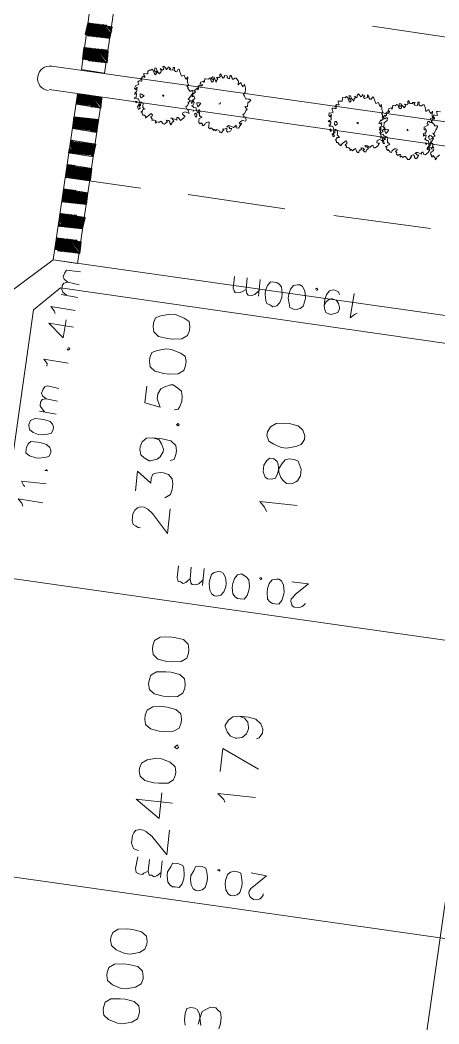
# Model space of a CAD drawing. Header units: metres. Extents: x -977055 to 805873, y -1033982 to 242021.
# Drawn here: x 2542.32 to 2559.45, y 922.34 to 963.42 of the extents above; entities that cross this region are included whole.
import ezdxf

# ---------------------------------------------------------------- set-up
doc = ezdxf.new("R2010")
doc.units = ezdxf.units.M
for name, color, linetype in [('PDF_acera', 7, 'Continuous'), ('PDF_areas por lote', 7, 'Continuous'), ('PDF_COTAS', 7, 'Continuous'), ('PDF_linea de centro', 7, 'Continuous'), ('PDF_lote nuevo', 7, 'Continuous'), ('PDF_LOTES', 7, 'Continuous'), ('PDF_No. lotes', 7, 'Continuous'), ('PDF_PASO DE CEBRA', 7, 'Continuous'), ('PDF_PLANTAS', 7, 'Continuous')]:
    doc.layers.add(name, color=color, linetype=linetype)

# ---------------------------------------------------------------- blocks, each defined once
blk = doc.blocks.new('CALLE')
at = {"layer": 'PDF_acera', "lineweight": 9}
blk.add_lwpolyline([(-129.421152, -97.753824), (-72.690912, -99.658944), (-71.420832, -101.013696), (-72.479232, -132.130656), (-73.833984, -133.400736), (-130.564224, -131.495616), (-131.834304, -130.140864), (-130.775904, -99.023904)], close=True, dxfattribs=at)
blk.add_lwpolyline([(-67.059991, -133.196538, 0.999999692), (-66.25584, -133.231392), (-65.155104, -100.293984, 0.999999692), (-65.959255, -100.25913)], format="xyb", dxfattribs=at)
blk.add_lwpolyline([(-65.917152, -100.293984), (-67.060224, -133.231392)], dxfattribs=at)
at = {"layer": 'PDF_areas por lote', "lineweight": 9}
for points in [[(-79.80336, -104.7816), (-79.80336, -104.696928), (-79.761024, -104.612256), (-79.718688, -104.527584), (-79.59168, -104.485248), (-79.38, -104.485248), (-79.252992, -104.527584), (-79.16832, -104.612256), (-79.125984, -104.696928), (-79.125984, -104.823936), (-79.16832, -104.950944), (-79.295328, -105.120288), (-79.888032, -105.670656), (-79.083648, -105.670656)], [(-78.617952, -104.485248), (-77.982912, -104.485248), (-78.3216, -104.950944), (-78.152256, -104.950944), (-78.025248, -104.99328), (-77.982912, -105.077952), (-77.940576, -105.247296), (-77.940576, -105.331968), (-77.982912, -105.501312), (-78.10992, -105.62832), (-78.279264, -105.670656), (-78.448608, -105.670656), (-78.617952, -105.62832), (-78.660288, -105.585984), (-78.74496, -105.458976)], [(-76.83984, -104.866272), (-76.882176, -105.077952), (-77.009184, -105.162624), (-77.178528, -105.247296), (-77.2632, -105.247296), (-77.432544, -105.162624), (-77.517216, -105.077952), (-77.601888, -104.866272), (-77.601888, -104.823936), (-77.517216, -104.654592), (-77.432544, -104.527584), (-77.2632, -104.485248), (-77.178528, -104.485248), (-77.009184, -104.527584), (-76.882176, -104.654592), (-76.83984, -104.866272), (-76.83984, -105.162624), (-76.882176, -105.458976), (-77.009184, -105.62832), (-77.178528, -105.670656), (-77.305536, -105.670656), (-77.47488, -105.62832), (-77.517216, -105.501312)], [(-75.188736, -104.485248), (-75.739104, -104.485248), (-75.823776, -104.99328), (-75.739104, -104.950944), (-75.56976, -104.866272), (-75.400416, -104.866272), (-75.231072, -104.950944), (-75.1464, -105.077952), (-75.061728, -105.247296), (-75.061728, -105.331968), (-75.1464, -105.501312), (-75.231072, -105.62832), (-75.400416, -105.670656), (-75.56976, -105.670656), (-75.739104, -105.62832), (-75.823776, -105.585984), (-75.866112, -105.458976)], [(-90.260352, -105.84), (-90.260352, -105.797664), (-90.218016, -105.670656), (-90.133344, -105.62832), (-90.048672, -105.585984), (-89.794656, -105.585984), (-89.709984, -105.62832), (-89.625312, -105.670656), (-89.582976, -105.797664), (-89.582976, -105.924672), (-89.625312, -106.009344), (-89.75232, -106.221024), (-90.302688, -106.771392), (-89.498304, -106.771392)], [(-88.609248, -106.771392), (-88.609248, -105.585984), (-89.159616, -106.390368), (-88.312896, -106.390368)]]:
    blk.add_lwpolyline(points, dxfattribs=at)
for points in [[(-74.384352, -104.485248), (-74.553696, -104.527584), (-74.680704, -104.696928), (-74.72304, -104.99328), (-74.72304, -105.162624), (-74.680704, -105.458976), (-74.553696, -105.62832), (-74.384352, -105.670656), (-74.257344, -105.670656), (-74.088, -105.62832), (-74.003328, -105.458976), (-73.918656, -105.162624), (-73.918656, -104.99328), (-74.003328, -104.696928), (-74.088, -104.527584), (-74.257344, -104.485248)], [(-73.24128, -104.485248), (-73.410624, -104.527584), (-73.537632, -104.696928), (-73.579968, -104.99328), (-73.579968, -105.162624), (-73.537632, -105.458976), (-73.410624, -105.62832), (-73.24128, -105.670656), (-73.114272, -105.670656), (-72.944928, -105.62832), (-72.860256, -105.458976), (-72.775584, -105.162624), (-72.775584, -104.99328), (-72.860256, -104.696928), (-72.944928, -104.527584), (-73.114272, -104.485248)], [(-95.552352, -105.247296), (-95.721696, -105.289632), (-95.848704, -105.458976), (-95.933376, -105.755328), (-95.933376, -105.924672), (-95.848704, -106.221024), (-95.721696, -106.390368), (-95.552352, -106.432704), (-95.46768, -106.432704), (-95.298336, -106.390368), (-95.171328, -106.221024), (-95.128992, -105.924672), (-95.128992, -105.755328), (-95.171328, -105.458976), (-95.298336, -105.289632), (-95.46768, -105.247296)], [(-94.40928, -105.247296), (-94.578624, -105.289632), (-94.705632, -105.458976), (-94.790304, -105.755328), (-94.790304, -105.924672), (-94.705632, -106.221024), (-94.578624, -106.390368), (-94.40928, -106.432704), (-94.324608, -106.432704), (-94.155264, -106.390368), (-94.028256, -106.221024), (-93.98592, -105.924672), (-93.98592, -105.755328), (-94.028256, -105.458976), (-94.155264, -105.289632), (-94.324608, -105.247296)], [(-93.266208, -105.247296), (-93.435552, -105.289632), (-93.56256, -105.458976), (-93.647232, -105.755328), (-93.647232, -105.924672), (-93.56256, -106.221024), (-93.435552, -106.390368), (-93.266208, -106.432704), (-93.181536, -106.432704), (-93.012192, -106.390368), (-92.885184, -106.221024), (-92.842848, -105.924672), (-92.842848, -105.755328), (-92.885184, -105.458976), (-93.012192, -105.289632), (-93.181536, -105.247296)], [(-87.677856, -105.585984), (-87.8472, -105.62832), (-87.974208, -105.797664), (-88.016544, -106.094016), (-88.016544, -106.26336), (-87.974208, -106.559712), (-87.8472, -106.729056), (-87.677856, -106.771392), (-87.593184, -106.771392), (-87.42384, -106.729056), (-87.296832, -106.559712), (-87.21216, -106.26336), (-87.21216, -106.094016), (-87.296832, -105.797664), (-87.42384, -105.62832), (-87.593184, -105.585984)], [(-85.984416, -105.585984), (-86.15376, -105.62832), (-86.280768, -105.797664), (-86.323104, -106.094016), (-86.323104, -106.26336), (-86.280768, -106.559712), (-86.15376, -106.729056), (-85.984416, -106.771392), (-85.857408, -106.771392), (-85.688064, -106.729056), (-85.561056, -106.559712), (-85.51872, -106.26336), (-85.51872, -106.094016), (-85.561056, -105.797664), (-85.688064, -105.62832), (-85.857408, -105.585984)], [(-84.841344, -105.585984), (-85.010688, -105.62832), (-85.137696, -105.797664), (-85.180032, -106.094016), (-85.180032, -106.26336), (-85.137696, -106.559712), (-85.010688, -106.729056), (-84.841344, -106.771392), (-84.714336, -106.771392), (-84.544992, -106.729056), (-84.417984, -106.559712), (-84.375648, -106.26336), (-84.375648, -106.094016), (-84.417984, -105.797664), (-84.544992, -105.62832), (-84.714336, -105.585984)], [(-83.698272, -105.585984), (-83.867616, -105.62832), (-83.994624, -105.797664), (-84.03696, -106.094016), (-84.03696, -106.26336), (-83.994624, -106.559712), (-83.867616, -106.729056), (-83.698272, -106.771392), (-83.571264, -106.771392), (-83.40192, -106.729056), (-83.274912, -106.559712), (-83.232576, -106.26336), (-83.232576, -106.094016), (-83.274912, -105.797664), (-83.40192, -105.62832), (-83.571264, -105.585984)], [(-76.331808, -105.585984), (-76.374144, -105.62832), (-76.331808, -105.670656), (-76.289472, -105.62832)], [(-86.7888, -106.644384), (-86.831136, -106.729056), (-86.7888, -106.771392), (-86.704128, -106.729056)]]:
    blk.add_lwpolyline(points, close=True, dxfattribs=at)
at = {"layer": 'PDF_COTAS', "lineweight": 9}
for points in [[(-79.507008, -100.886688), (-79.422336, -100.844352), (-79.295328, -100.717344), (-79.337664, -101.521728)], [(-78.871968, -100.886688), (-78.829632, -100.844352), (-78.702624, -100.75968), (-78.702624, -101.564064)], [(-74.892384, -101.18304), (-74.807712, -101.18304), (-74.680704, -101.056032), (-74.72304, -101.860416)], [(-76.41648, -101.648736), (-76.374144, -101.098368)], [(-76.374144, -101.267712), (-76.247136, -101.140704), (-76.2048, -101.098368), (-76.077792, -101.098368), (-75.99312, -101.140704), (-75.950784, -101.267712), (-75.99312, -101.648736)], [(-75.950784, -101.267712), (-75.866112, -101.140704), (-75.78144, -101.098368), (-75.654432, -101.140704), (-75.56976, -101.18304), (-75.527424, -101.267712), (-75.56976, -101.648736)], [(-73.537632, -101.902752), (-73.495296, -101.098368), (-73.918656, -101.6064), (-73.325952, -101.648736)], [(-73.156608, -101.267712), (-73.071936, -101.225376), (-72.944928, -101.098368), (-72.987264, -101.902752)], [(-72.563904, -101.945088), (-72.521568, -101.39472)], [(-72.521568, -101.564064), (-72.436896, -101.437056), (-72.352224, -101.39472), (-72.225216, -101.39472), (-72.140544, -101.437056), (-72.098208, -101.564064), (-72.140544, -101.945088)], [(-72.098208, -101.564064), (-72.013536, -101.437056), (-71.928864, -101.39472), (-71.801856, -101.437056), (-71.717184, -101.479392), (-71.717184, -101.564064), (-71.717184, -101.945088)], [(-78.279264, -101.479392), (-78.279264, -101.521728), (-78.279264, -101.564064), (-78.236928, -101.521728)], [(-74.257344, -101.775744), (-74.29968, -101.81808), (-74.257344, -101.860416), (-74.215008, -101.81808)], [(-90.895392, -106.221024), (-90.980064, -106.094016), (-91.0224, -106.05168), (-91.0224, -105.924672), (-90.980064, -105.84), (-90.853056, -105.797664), (-90.472032, -105.84)], [(-90.895392, -106.644384), (-91.0224, -106.517376), (-91.064736, -106.432704), (-91.0224, -106.348032), (-91.0224, -106.26336), (-90.895392, -106.221024), (-90.514368, -106.221024)], [(-81.28512, -106.559712), (-81.412128, -106.432704), (-81.454464, -106.348032), (-81.412128, -106.26336), (-81.412128, -106.178688), (-81.28512, -106.136352), (-80.904096, -106.136352)], [(-81.28512, -106.983072), (-81.412128, -106.856064), (-81.454464, -106.771392), (-81.454464, -106.644384), (-81.412128, -106.602048), (-81.28512, -106.559712), (-80.904096, -106.559712)], [(-90.514368, -106.644384), (-91.064736, -106.644384)], [(-71.717184, -107.364096), (-71.801856, -107.237088), (-71.844192, -107.152416), (-71.844192, -107.025408), (-71.801856, -106.983072), (-71.717184, -106.940736), (-71.33616, -106.940736)], [(-80.904096, -106.983072), (-81.454464, -106.983072)], [(-71.717184, -107.787456), (-71.844192, -107.660448), (-71.886528, -107.575776), (-71.886528, -107.448768), (-71.844192, -107.406432), (-71.717184, -107.364096), (-71.33616, -107.364096)], [(-71.33616, -107.787456), (-71.886528, -107.787456)], [(-90.641376, -108.507168), (-90.641376, -108.549504), (-90.59904, -108.507168), (-90.641376, -108.464832)], [(-81.07344, -108.845856), (-81.031104, -108.888192), (-80.988768, -108.845856), (-81.031104, -108.80352)], [(-91.23408, -110.031264), (-91.276416, -110.031264), (-91.361088, -109.988928), (-91.403424, -109.946592), (-91.44576, -109.86192), (-91.44576, -109.734912), (-91.403424, -109.65024), (-91.361088, -109.607904), (-91.276416, -109.565568), (-91.191744, -109.565568), (-91.107072, -109.607904), (-91.0224, -109.692576), (-90.641376, -110.0736), (-90.59904, -109.565568)], [(-81.666144, -110.369952), (-81.70848, -110.369952), (-81.750816, -110.327616), (-81.793152, -110.28528), (-81.835488, -110.200608), (-81.835488, -110.031264), (-81.793152, -109.946592), (-81.750816, -109.946592), (-81.666144, -109.904256), (-81.581472, -109.904256), (-81.539136, -109.946592), (-81.412128, -110.031264), (-81.031104, -110.412288), (-81.031104, -109.86192)], [(-71.505504, -109.65024), (-71.463168, -109.692576), (-71.420832, -109.65024), (-71.463168, -109.607904)], [(-71.9712, -109.946592), (-71.844192, -109.988928), (-71.75952, -110.0736), (-71.717184, -110.158272), (-71.717184, -110.200608), (-71.75952, -110.327616), (-71.844192, -110.412288), (-71.9712, -110.454624), (-72.013536, -110.454624), (-72.140544, -110.412288), (-72.18288, -110.327616), (-72.225216, -110.200608), (-72.225216, -110.158272), (-72.18288, -110.031264), (-72.098208, -109.988928), (-71.9712, -109.946592), (-71.75952, -109.946592), (-71.590176, -109.988928), (-71.463168, -110.0736), (-71.420832, -110.200608), (-71.420832, -110.242944), (-71.463168, -110.369952), (-71.54784, -110.412288)], [(-72.098208, -111.047328), (-72.140544, -110.962656), (-72.267552, -110.835648), (-71.463168, -110.877984)]]:
    blk.add_lwpolyline(points, dxfattribs=at)
for points in [[(-77.644224, -100.802016), (-77.771232, -100.802016), (-77.855904, -100.929024), (-77.89824, -101.140704), (-77.89824, -101.225376), (-77.855904, -101.437056), (-77.813568, -101.564064), (-77.68656, -101.6064), (-77.601888, -101.6064), (-77.517216, -101.564064), (-77.432544, -101.437056), (-77.390208, -101.267712), (-77.390208, -101.140704), (-77.390208, -100.929024), (-77.47488, -100.844352), (-77.601888, -100.802016)], [(-76.882176, -100.802016), (-77.009184, -100.844352), (-77.093856, -100.97136), (-77.136192, -101.140704), (-77.136192, -101.267712), (-77.093856, -101.437056), (-77.05152, -101.564064), (-76.924512, -101.6064), (-76.83984, -101.6064), (-76.755168, -101.564064), (-76.670496, -101.479392), (-76.62816, -101.267712), (-76.62816, -101.18304), (-76.62816, -100.97136), (-76.712832, -100.844352), (-76.83984, -100.802016)], [(-91.318752, -107.152416), (-91.318752, -107.279424), (-91.191744, -107.364096), (-91.0224, -107.406432), (-90.895392, -107.406432), (-90.683712, -107.364096), (-90.59904, -107.32176), (-90.556704, -107.194752), (-90.556704, -107.11008), (-90.556704, -106.983072), (-90.683712, -106.940736), (-90.853056, -106.856064), (-90.980064, -106.856064), (-91.191744, -106.8984), (-91.276416, -106.983072), (-91.318752, -107.067744)], [(-81.750816, -107.491104), (-81.70848, -107.618112), (-81.581472, -107.702784), (-81.412128, -107.74512), (-81.28512, -107.74512), (-81.115776, -107.702784), (-80.988768, -107.618112), (-80.946432, -107.53344), (-80.946432, -107.448768), (-80.988768, -107.32176), (-81.07344, -107.237088), (-81.28512, -107.194752), (-81.369792, -107.194752), (-81.581472, -107.237088), (-81.70848, -107.32176), (-81.750816, -107.406432)], [(-91.361088, -107.914464), (-91.318752, -108.041472), (-91.23408, -108.126144), (-91.0224, -108.16848), (-90.895392, -108.16848), (-90.726048, -108.126144), (-90.59904, -108.083808), (-90.556704, -107.9568), (-90.556704, -107.872128), (-90.59904, -107.74512), (-90.726048, -107.702784), (-90.895392, -107.618112), (-91.0224, -107.618112), (-91.191744, -107.660448), (-91.318752, -107.74512), (-91.361088, -107.829792)], [(-81.750816, -108.253152), (-81.750816, -108.38016), (-81.623808, -108.464832), (-81.454464, -108.507168), (-81.327456, -108.507168), (-81.115776, -108.464832), (-81.031104, -108.38016), (-80.988768, -108.295488), (-80.946432, -108.210816), (-80.988768, -108.083808), (-81.115776, -107.999136), (-81.28512, -107.9568), (-81.412128, -107.9568), (-81.623808, -107.999136), (-81.70848, -108.083808), (-81.750816, -108.16848)], [(-72.18288, -108.295488), (-72.140544, -108.422496), (-72.013536, -108.507168), (-71.844192, -108.549504), (-71.717184, -108.549504), (-71.505504, -108.507168), (-71.420832, -108.422496), (-71.378496, -108.337824), (-71.378496, -108.253152), (-71.378496, -108.126144), (-71.505504, -108.041472), (-71.674848, -107.999136), (-71.801856, -107.999136), (-72.013536, -108.041472), (-72.098208, -108.083808), (-72.140544, -108.210816)], [(-91.403424, -109.057536), (-91.361088, -109.184544), (-91.276416, -109.269216), (-91.064736, -109.311552), (-90.937728, -109.311552), (-90.768384, -109.269216), (-90.641376, -109.22688), (-90.59904, -109.099872), (-90.59904, -109.0152), (-90.641376, -108.888192), (-90.726048, -108.80352), (-90.937728, -108.761184), (-91.064736, -108.761184), (-91.23408, -108.80352), (-91.361088, -108.888192), (-91.403424, -108.972864)], [(-72.18288, -109.057536), (-72.140544, -109.184544), (-72.055872, -109.269216), (-71.844192, -109.311552), (-71.75952, -109.311552), (-71.54784, -109.269216), (-71.420832, -109.184544), (-71.378496, -109.099872), (-71.378496, -109.0152), (-71.420832, -108.888192), (-71.54784, -108.80352), (-71.717184, -108.761184), (-71.844192, -108.761184), (-72.013536, -108.80352), (-72.140544, -108.845856), (-72.18288, -108.972864)], [(-81.793152, -109.396224), (-81.793152, -109.523232), (-81.666144, -109.607904), (-81.454464, -109.65024), (-81.369792, -109.65024), (-81.158112, -109.607904), (-81.031104, -109.523232), (-80.988768, -109.43856), (-80.988768, -109.353888), (-81.031104, -109.22688), (-81.158112, -109.142208), (-81.327456, -109.099872), (-81.454464, -109.099872), (-81.666144, -109.142208), (-81.750816, -109.22688), (-81.793152, -109.311552)]]:
    blk.add_lwpolyline(points, close=True, dxfattribs=at)
at = {"layer": 'PDF_linea de centro', "lineweight": 9}
for points in [[(-68.796, -103.596192), (-68.711328, -101.140704)], [(-68.965344, -108.337824), (-68.838336, -105.162624)], [(-69.092352, -113.121792), (-69.00768, -109.946592)], [(-62.86896, -113.714496), (-62.741952, -110.539296)]]:
    blk.add_lwpolyline(points, dxfattribs=at)
at = {"layer": 'PDF_lote nuevo', "lineweight": 9}
blk.add_lwpolyline([(-82.428192, -116.254656), (-81.877824, -100.251648), (-91.488096, -99.91296), (-92.038464, -115.915968)], close=True, dxfattribs=at)
at = {"layer": 'PDF_LOTES', "lineweight": 20}
for points in [[(-101.648736, -115.57728), (-92.038464, -115.915968), (-91.488096, -99.91296), (-101.098368, -99.574272)], [(-92.038464, -115.915968), (-82.428192, -116.254656), (-81.877824, -100.251648), (-91.488096, -99.91296)], [(-82.428192, -116.254656), (-72.860256, -116.551008), (-72.309888, -101.352384), (-73.114272, -100.548), (-81.877824, -100.251648)], [(-102.156768, -131.580288), (-92.588832, -131.918976), (-92.038464, -115.915968), (-101.648736, -115.57728)]]:
    blk.add_lwpolyline(points, close=True, dxfattribs=at)
at = {"layer": 'PDF_No. lotes', "lineweight": 20}
for points in [[(-95.67936, -108.38016), (-95.425344, -108.422496), (-95.256, -108.464832), (-95.171328, -108.59184), (-95.086656, -108.718848), (-95.086656, -108.888192), (-95.171328, -108.972864), (-95.213664, -109.057536), (-95.383008, -109.099872), (-95.594688, -109.099872), (-95.764032, -109.057536)], [(-95.721696, -108.464832), (-95.552352, -108.422496), (-95.340672, -108.38016), (-95.213664, -108.295488), (-95.171328, -108.210816), (-95.171328, -108.083808), (-95.213664, -107.9568), (-95.383008, -107.914464), (-95.594688, -107.914464), (-95.764032, -107.9568)], [(-88.397568, -108.464832), (-88.312896, -108.422496), (-88.143552, -108.210816), (-88.143552, -109.43856)], [(-87.21216, -109.43856), (-86.661792, -108.210816), (-87.42384, -108.210816)], [(-85.561056, -108.634176), (-85.603392, -108.80352), (-85.7304, -108.930528), (-85.899744, -108.972864), (-85.94208, -108.972864), (-86.111424, -108.930528), (-86.238432, -108.80352), (-86.280768, -108.634176), (-86.280768, -108.59184), (-86.238432, -108.422496), (-86.111424, -108.295488), (-85.94208, -108.210816), (-85.899744, -108.210816), (-85.7304, -108.295488), (-85.603392, -108.422496), (-85.561056, -108.634176), (-85.561056, -108.930528), (-85.603392, -109.184544), (-85.7304, -109.353888), (-85.899744, -109.43856), (-86.026752, -109.43856), (-86.196096, -109.353888), (-86.238432, -109.269216)], [(-78.829632, -108.80352), (-78.702624, -108.718848), (-78.53328, -108.549504), (-78.53328, -109.777248)]]:
    blk.add_lwpolyline(points, dxfattribs=at)
for points in [[(-77.559552, -108.549504), (-77.728896, -108.634176), (-77.771232, -108.718848), (-77.771232, -108.845856), (-77.728896, -108.972864), (-77.601888, -109.0152), (-77.390208, -109.057536), (-77.220864, -109.142208), (-77.093856, -109.22688), (-77.05152, -109.353888), (-77.05152, -109.523232), (-77.093856, -109.65024), (-77.178528, -109.692576), (-77.347872, -109.777248), (-77.559552, -109.777248), (-77.728896, -109.692576), (-77.771232, -109.65024), (-77.855904, -109.523232), (-77.855904, -109.353888), (-77.771232, -109.22688), (-77.68656, -109.142208), (-77.517216, -109.057536), (-77.2632, -109.0152), (-77.178528, -108.972864), (-77.093856, -108.845856), (-77.093856, -108.718848), (-77.178528, -108.634176), (-77.347872, -108.549504)], [(-76.374144, -108.549504), (-76.543488, -108.634176), (-76.62816, -108.80352), (-76.712832, -109.057536), (-76.712832, -109.22688), (-76.62816, -109.523232), (-76.543488, -109.692576), (-76.374144, -109.777248), (-76.247136, -109.777248), (-76.077792, -109.692576), (-75.950784, -109.523232), (-75.908448, -109.22688), (-75.908448, -109.057536), (-75.950784, -108.80352), (-76.077792, -108.634176), (-76.247136, -108.549504)]]:
    blk.add_lwpolyline(points, close=True, dxfattribs=at)
at = {"layer": 'PDF_PASO DE CEBRA', "lineweight": 9}
for points in [[(-71.463168, -101.81808), (-66.001824, -102.02976), (-65.959488, -101.225376), (-71.420832, -101.013696), (-71.463168, -101.81808), (-71.420832, -101.013696)], [(-71.12448, -101.140704), (-70.997472, -101.056032)], [(-71.12448, -101.18304), (-70.955136, -101.056032)], [(-71.12448, -101.225376), (-70.9128, -101.056032)], [(-71.12448, -101.267712), (-70.870464, -101.056032)], [(-71.12448, -101.310048), (-70.828128, -101.056032), (-71.12448, -101.352384), (-70.785792, -101.056032)], [(-71.12448, -101.39472), (-70.743456, -101.056032)], [(-71.12448, -101.437056), (-70.70112, -101.056032)], [(-71.082144, -101.056032), (-71.082144, -101.098368), (-71.039808, -101.056032)], [(-70.320096, -101.056032), (-70.320096, -101.056032)], [(-70.320096, -101.098368), (-70.27776, -101.056032)], [(-70.320096, -101.140704), (-70.235424, -101.056032)], [(-70.320096, -101.18304), (-70.193088, -101.056032)], [(-71.12448, -101.479392), (-70.70112, -101.098368)], [(-71.12448, -101.521728), (-70.70112, -101.140704)], [(-71.12448, -101.564064), (-70.70112, -101.18304), (-71.12448, -101.6064), (-70.70112, -101.225376)], [(-71.12448, -101.648736), (-70.70112, -101.267712)], [(-71.12448, -101.691072), (-70.70112, -101.310048)], [(-71.12448, -101.733408), (-70.70112, -101.352384)], [(-71.12448, -101.775744), (-70.70112, -101.39472), (-71.12448, -101.81808), (-70.70112, -101.437056)], [(-70.320096, -101.225376), (-70.150752, -101.098368)], [(-70.320096, -101.267712), (-70.108416, -101.098368)], [(-70.320096, -101.310048), (-70.06608, -101.098368), (-70.320096, -101.310048)], [(-70.320096, -101.352384), (-70.023744, -101.098368)], [(-70.320096, -101.39472), (-69.981408, -101.098368)], [(-70.320096, -101.437056), (-69.939072, -101.098368)], [(-70.320096, -101.479392), (-69.896736, -101.098368), (-70.320096, -101.521728), (-69.896736, -101.140704)], [(-70.320096, -101.564064), (-69.896736, -101.18304)], [(-70.320096, -101.6064), (-69.896736, -101.225376)], [(-70.320096, -101.648736), (-69.896736, -101.267712)], [(-70.320096, -101.691072), (-69.896736, -101.310048)], [(-70.320096, -101.733408), (-69.896736, -101.352384), (-70.320096, -101.775744), (-69.896736, -101.39472)], [(-69.515712, -101.098368), (-69.515712, -101.098368)], [(-69.515712, -101.140704), (-69.473376, -101.098368)], [(-69.515712, -101.18304), (-69.43104, -101.098368)], [(-69.388704, -101.098368), (-69.515712, -101.225376), (-69.346368, -101.098368)], [(-69.515712, -101.267712), (-69.304032, -101.098368), (-69.515712, -101.310048)], [(-69.515712, -101.352384), (-69.261696, -101.098368)], [(-69.515712, -101.39472), (-69.21936, -101.098368)], [(-69.515712, -101.437056), (-69.177024, -101.098368)], [(-69.134688, -101.098368), (-69.515712, -101.479392), (-69.092352, -101.098368)], [(-69.515712, -101.521728), (-69.092352, -101.140704)], [(-69.515712, -101.564064), (-69.092352, -101.18304)], [(-69.515712, -101.6064), (-69.092352, -101.225376)], [(-69.515712, -101.648736), (-69.092352, -101.267712)], [(-69.515712, -101.691072), (-69.092352, -101.310048), (-69.515712, -101.691072)], [(-69.515712, -101.733408), (-69.092352, -101.352384)], [(-69.515712, -101.775744), (-69.092352, -101.39472)], [(-68.711328, -101.140704), (-68.711328, -101.140704)], [(-68.668992, -101.140704), (-68.711328, -101.18304), (-68.626656, -101.140704)], [(-68.711328, -101.225376), (-68.58432, -101.140704)], [(-68.711328, -101.267712), (-68.541984, -101.140704)], [(-68.711328, -101.310048), (-68.499648, -101.140704), (-68.711328, -101.352384)], [(-68.711328, -101.39472), (-68.457312, -101.140704)], [(-68.414976, -101.140704), (-68.711328, -101.437056), (-68.37264, -101.140704)], [(-68.711328, -101.479392), (-68.330304, -101.140704)], [(-68.711328, -101.521728), (-68.287968, -101.140704)], [(-68.711328, -101.564064), (-68.287968, -101.18304)], [(-68.711328, -101.6064), (-68.287968, -101.225376), (-68.711328, -101.648736), (-68.287968, -101.267712)], [(-68.711328, -101.691072), (-68.287968, -101.310048)], [(-68.711328, -101.733408), (-68.287968, -101.352384)], [(-68.711328, -101.775744), (-68.330304, -101.39472)], [(-67.906944, -101.140704), (-67.906944, -101.140704)], [(-67.906944, -101.18304), (-67.864608, -101.140704)], [(-67.906944, -101.225376), (-67.822272, -101.140704)], [(-67.906944, -101.267712), (-67.779936, -101.140704)], [(-67.906944, -101.310048), (-67.7376, -101.140704), (-67.906944, -101.352384), (-67.695264, -101.18304)], [(-67.906944, -101.39472), (-67.652928, -101.18304)], [(-67.906944, -101.437056), (-67.610592, -101.18304)], [(-67.906944, -101.479392), (-67.568256, -101.18304)], [(-67.906944, -101.521728), (-67.52592, -101.18304), (-67.906944, -101.564064)], [(-67.483584, -101.18304), (-67.906944, -101.6064), (-67.483584, -101.225376)], [(-67.906944, -101.648736), (-67.52592, -101.267712)], [(-67.906944, -101.691072), (-67.52592, -101.310048)], [(-67.906944, -101.733408), (-67.52592, -101.352384)], [(-67.906944, -101.775744), (-67.52592, -101.39472)], [(-67.10256, -101.18304), (-67.10256, -101.18304)], [(-67.10256, -101.225376), (-67.060224, -101.18304)], [(-67.10256, -101.267712), (-67.017888, -101.18304)], [(-67.10256, -101.310048), (-66.975552, -101.18304), (-67.10256, -101.310048)], [(-67.10256, -101.352384), (-66.933216, -101.18304)], [(-67.10256, -101.39472), (-66.89088, -101.18304)], [(-67.10256, -101.437056), (-66.848544, -101.18304)], [(-67.10256, -101.479392), (-66.806208, -101.18304)], [(-66.763872, -101.18304), (-67.10256, -101.521728), (-66.721536, -101.18304), (-67.10256, -101.564064)], [(-67.10256, -101.6064), (-66.721536, -101.225376)], [(-67.10256, -101.648736), (-66.721536, -101.267712)], [(-67.10256, -101.691072), (-66.721536, -101.310048)], [(-67.10256, -101.733408), (-66.721536, -101.352384), (-67.10256, -101.775744), (-66.721536, -101.39472)], [(-66.340512, -101.733408), (-65.959488, -101.39472)], [(-66.298176, -101.225376), (-66.298176, -101.225376)], [(-66.298176, -101.267712), (-66.25584, -101.225376)], [(-66.213504, -101.225376), (-66.298176, -101.310048), (-66.171168, -101.225376)], [(-66.298176, -101.352384), (-66.128832, -101.225376), (-66.298176, -101.39472)], [(-66.298176, -101.437056), (-66.086496, -101.225376)], [(-66.298176, -101.479392), (-66.04416, -101.225376)], [(-66.001824, -101.225376), (-66.298176, -101.521728), (-65.959488, -101.225376)], [(-66.298176, -101.564064), (-65.959488, -101.267712), (-66.298176, -101.6064)], [(-66.298176, -101.648736), (-65.959488, -101.310048)], [(-66.298176, -101.691072), (-65.959488, -101.352384)], [(-65.19744, -102.02976), (-59.736096, -102.24144), (-59.69376, -101.437056), (-65.155104, -101.267712), (-65.19744, -102.02976), (-65.155104, -101.267712)], [(-64.858752, -101.479392), (-64.604736, -101.267712)], [(-64.858752, -101.521728), (-64.5624, -101.267712), (-64.858752, -101.564064), (-64.520064, -101.267712)], [(-64.858752, -101.6064), (-64.477728, -101.267712)], [(-64.858752, -101.648736), (-64.435392, -101.267712)], [(-64.858752, -101.691072), (-64.435392, -101.310048)], [(-64.858752, -101.733408), (-64.435392, -101.352384)], [(-64.858752, -101.775744), (-64.435392, -101.39472), (-64.858752, -101.81808), (-64.435392, -101.437056)], [(-64.816416, -101.267712), (-64.816416, -101.267712)], [(-64.816416, -101.310048), (-64.77408, -101.267712), (-64.816416, -101.352384), (-64.731744, -101.267712)], [(-64.816416, -101.39472), (-64.689408, -101.267712)], [(-64.816416, -101.437056), (-64.647072, -101.267712)], [(-64.054368, -101.352384), (-63.969696, -101.310048)], [(-64.054368, -101.39472), (-63.92736, -101.310048)], [(-64.054368, -101.437056), (-63.885024, -101.310048)], [(-64.054368, -101.479392), (-63.842688, -101.310048)], [(-63.800352, -101.310048), (-64.054368, -101.521728), (-63.758016, -101.310048), (-64.054368, -101.564064)], [(-64.054368, -101.6064), (-63.71568, -101.310048)], [(-64.054368, -101.648736), (-63.673344, -101.310048)], [(-64.054368, -101.691072), (-63.631008, -101.310048)], [(-64.054368, -101.733408), (-63.631008, -101.352384), (-64.054368, -101.733408)], [(-64.054368, -101.775744), (-63.631008, -101.39472)], [(-64.012032, -101.267712), (-64.012032, -101.310048)], [(-70.70112, -101.479392), (-71.082144, -101.860416), (-70.70112, -101.521728)], [(-71.039808, -101.860416), (-70.70112, -101.564064)], [(-70.997472, -101.860416), (-70.70112, -101.6064)], [(-70.955136, -101.860416), (-70.70112, -101.648736), (-70.9128, -101.860416)], [(-70.870464, -101.860416), (-70.70112, -101.691072)], [(-70.320096, -101.81808), (-69.896736, -101.437056)], [(-69.896736, -101.479392), (-70.320096, -101.860416), (-69.896736, -101.521728)], [(-70.27776, -101.860416), (-69.896736, -101.564064)], [(-70.235424, -101.860416), (-69.896736, -101.6064)], [(-70.193088, -101.860416), (-69.939072, -101.6064)], [(-70.150752, -101.860416), (-69.939072, -101.648736)], [(-70.108416, -101.860416), (-69.939072, -101.691072)], [(-69.515712, -101.81808), (-69.092352, -101.437056)], [(-69.515712, -101.860416), (-69.092352, -101.479392)], [(-69.515712, -101.902752), (-69.134688, -101.521728), (-69.515712, -101.902752)], [(-69.473376, -101.902752), (-69.134688, -101.564064)], [(-69.43104, -101.902752), (-69.134688, -101.6064)], [(-69.388704, -101.902752), (-69.134688, -101.648736)], [(-69.346368, -101.902752), (-69.134688, -101.691072)], [(-68.711328, -101.81808), (-68.330304, -101.437056)], [(-68.711328, -101.860416), (-68.330304, -101.479392), (-68.711328, -101.902752), (-68.330304, -101.521728)], [(-68.711328, -101.945088), (-68.330304, -101.564064)], [(-68.668992, -101.945088), (-68.330304, -101.6064)], [(-68.626656, -101.945088), (-68.330304, -101.648736)], [(-68.58432, -101.945088), (-68.330304, -101.691072), (-68.541984, -101.945088), (-68.330304, -101.733408)], [(-67.94928, -101.945088), (-67.52592, -101.564064)], [(-67.906944, -101.81808), (-67.52592, -101.437056), (-67.906944, -101.81808)], [(-67.906944, -101.860416), (-67.52592, -101.479392)], [(-67.906944, -101.902752), (-67.52592, -101.521728)], [(-67.906944, -101.945088), (-67.52592, -101.6064)], [(-67.864608, -101.945088), (-67.52592, -101.648736), (-67.822272, -101.945088)], [(-67.779936, -101.945088), (-67.52592, -101.691072)], [(-67.144896, -101.81808), (-66.721536, -101.437056)], [(-67.144896, -101.860416), (-66.721536, -101.479392)], [(-67.144896, -101.902752), (-66.721536, -101.521728)], [(-67.144896, -101.945088), (-66.721536, -101.564064)], [(-67.144896, -101.987424), (-66.721536, -101.6064), (-67.10256, -101.987424)], [(-67.060224, -101.987424), (-66.721536, -101.648736)], [(-67.017888, -101.987424), (-66.721536, -101.691072)], [(-65.959488, -101.437056), (-66.340512, -101.775744), (-65.959488, -101.479392)], [(-66.340512, -101.81808), (-65.959488, -101.521728), (-66.340512, -101.860416)], [(-66.340512, -101.902752), (-65.959488, -101.564064)], [(-66.340512, -101.945088), (-65.959488, -101.6064)], [(-66.001824, -101.648736), (-66.340512, -101.987424), (-66.001824, -101.691072)], [(-64.858752, -101.860416), (-64.435392, -101.479392)], [(-64.858752, -101.902752), (-64.435392, -101.521728)], [(-64.858752, -101.945088), (-64.435392, -101.564064)], [(-64.858752, -101.987424), (-64.435392, -101.6064)], [(-64.858752, -102.02976), (-64.435392, -101.648736), (-64.858752, -102.02976)], [(-64.816416, -102.072096), (-64.435392, -101.691072)], [(-64.054368, -101.81808), (-63.631008, -101.437056)], [(-64.054368, -101.860416), (-63.631008, -101.479392)], [(-64.054368, -101.902752), (-63.631008, -101.521728)], [(-64.054368, -101.945088), (-63.631008, -101.564064), (-64.054368, -101.987424), (-63.631008, -101.6064)], [(-64.054368, -102.02976), (-63.631008, -101.648736)], [(-64.054368, -102.072096), (-63.631008, -101.691072)], [(-70.743456, -101.733408), (-70.828128, -101.860416), (-70.743456, -101.775744)], [(-70.785792, -101.860416), (-70.743456, -101.81808)], [(-70.743456, -101.860416), (-70.743456, -101.860416)], [(-70.06608, -101.860416), (-69.939072, -101.733408)], [(-70.06608, -101.902752), (-69.939072, -101.775744)], [(-70.023744, -101.902752), (-69.939072, -101.81808), (-69.981408, -101.902752)], [(-69.939072, -101.902752), (-69.939072, -101.860416)], [(-69.134688, -101.733408), (-69.304032, -101.902752), (-69.134688, -101.775744), (-69.261696, -101.902752)], [(-69.21936, -101.902752), (-69.134688, -101.81808)], [(-69.177024, -101.902752), (-69.134688, -101.860416)], [(-69.134688, -101.902752), (-69.134688, -101.902752)], [(-68.499648, -101.945088), (-68.330304, -101.775744)], [(-68.457312, -101.945088), (-68.330304, -101.81808)], [(-68.414976, -101.945088), (-68.330304, -101.860416)], [(-68.37264, -101.945088), (-68.330304, -101.902752)], [(-68.330304, -101.945088), (-68.330304, -101.945088)], [(-67.52592, -101.733408), (-67.7376, -101.945088), (-67.52592, -101.775744)], [(-67.695264, -101.945088), (-67.52592, -101.81808)], [(-67.652928, -101.945088), (-67.52592, -101.860416)], [(-67.610592, -101.945088), (-67.52592, -101.902752), (-67.568256, -101.987424)], [(-67.52592, -101.987424), (-67.52592, -101.945088)], [(-66.721536, -101.733408), (-66.975552, -101.987424), (-66.721536, -101.775744)], [(-66.933216, -101.987424), (-66.721536, -101.81808), (-66.89088, -101.987424)], [(-66.848544, -101.987424), (-66.721536, -101.860416)], [(-66.806208, -101.987424), (-66.721536, -101.902752)], [(-66.721536, -101.945088), (-66.763872, -101.987424), (-66.721536, -101.987424)], [(-66.298176, -102.02976), (-66.001824, -101.733408)], [(-66.25584, -102.02976), (-66.001824, -101.775744), (-66.213504, -102.02976)], [(-66.001824, -101.81808), (-66.171168, -102.02976), (-66.001824, -101.860416)], [(-66.128832, -102.02976), (-66.001824, -101.902752)], [(-66.086496, -102.02976), (-66.001824, -101.945088)], [(-66.04416, -102.02976), (-66.001824, -101.987424), (-66.001824, -102.02976)], [(-64.435392, -101.733408), (-64.77408, -102.072096), (-64.435392, -101.775744)], [(-64.731744, -102.072096), (-64.435392, -101.81808)], [(-64.689408, -102.072096), (-64.435392, -101.860416), (-64.647072, -102.072096)], [(-64.604736, -102.072096), (-64.435392, -101.902752)], [(-64.435392, -101.945088), (-64.5624, -102.072096), (-64.435392, -101.987424)], [(-64.520064, -102.072096), (-64.435392, -102.02976)], [(-63.631008, -101.733408), (-64.012032, -102.072096), (-63.631008, -101.775744)], [(-63.969696, -102.072096), (-63.631008, -101.81808), (-63.92736, -102.072096)], [(-63.885024, -102.072096), (-63.631008, -101.860416)], [(-63.842688, -102.114432), (-63.631008, -101.902752)], [(-63.673344, -101.945088), (-63.800352, -102.114432), (-63.673344, -101.987424)], [(-63.758016, -102.114432), (-63.673344, -102.02976), (-63.71568, -102.114432)], [(-64.477728, -102.072096), (-64.477728, -102.072096)], [(-63.673344, -102.114432), (-63.673344, -102.072096)]]:
    blk.add_lwpolyline(points, dxfattribs=at)
for points in [[(-71.082144, -101.056032), (-70.70112, -101.056032), (-70.743456, -101.860416), (-71.12448, -101.860416)], [(-70.320096, -101.056032), (-69.896736, -101.098368), (-69.939072, -101.902752), (-70.320096, -101.860416)], [(-69.515712, -101.098368), (-69.092352, -101.098368), (-69.134688, -101.902752), (-69.515712, -101.902752)], [(-68.711328, -101.140704), (-68.287968, -101.140704), (-68.330304, -101.945088), (-68.711328, -101.945088)], [(-67.906944, -101.140704), (-67.483584, -101.18304), (-67.52592, -101.987424), (-67.94928, -101.945088)], [(-67.10256, -101.18304), (-66.721536, -101.18304), (-66.721536, -101.987424), (-67.144896, -101.987424)], [(-66.298176, -101.225376), (-65.959488, -101.225376), (-66.001824, -102.02976), (-66.340512, -102.02976)], [(-64.816416, -101.267712), (-64.435392, -101.267712), (-64.477728, -102.072096), (-64.858752, -102.072096)], [(-64.012032, -101.267712), (-63.631008, -101.310048), (-63.673344, -102.114432), (-64.054368, -102.072096)]]:
    blk.add_lwpolyline(points, close=True, dxfattribs=at)
at = {"layer": 'PDF_PLANTAS', "lineweight": 9}
for points in [[(-64.816416, -104.273568), (-64.77408, -104.273568), (-64.77408, -104.231232), (-64.858752, -104.231232), (-64.858752, -104.14656), (-64.858752, -104.104224), (-64.816416, -104.14656), (-64.77408, -104.061888), (-64.816416, -104.061888), (-64.858752, -104.019552), (-64.816416, -103.977216), (-64.77408, -103.93488), (-64.77408, -103.892544), (-64.858752, -103.93488), (-64.901088, -103.892544), (-64.858752, -103.807872), (-64.901088, -103.850208), (-64.943424, -103.850208), (-65.028096, -103.807872), (-64.98576, -103.765536), (-64.943424, -103.7232), (-64.858752, -103.680864), (-64.858752, -103.638528), (-64.943424, -103.638528), (-64.98576, -103.680864), (-64.943424, -103.7232), (-64.98576, -103.7232), (-65.070432, -103.680864), (-65.028096, -103.638528), (-64.943424, -103.596192), (-64.901088, -103.553856), (-64.943424, -103.51152), (-64.943424, -103.469184), (-64.98576, -103.426848), (-65.070432, -103.426848), (-65.070432, -103.384512), (-65.070432, -103.29984), (-65.112768, -103.29984), (-65.155104, -103.342176), (-65.19744, -103.342176), (-65.155104, -103.29984), (-65.19744, -103.257504), (-65.282112, -103.215168), (-65.239776, -103.257504), (-65.324448, -103.257504), (-65.324448, -103.215168), (-65.324448, -103.172832), (-65.366784, -103.130496), (-65.451456, -103.172832), (-65.493792, -103.08816), (-65.578464, -103.045824), (-65.6208, -103.08816), (-65.536128, -103.130496), (-65.6208, -103.130496), (-65.705472, -103.130496), (-65.705472, -103.08816), (-65.790144, -103.08816), (-65.747808, -103.08816), (-65.747808, -103.130496), (-65.874816, -103.130496), (-65.874816, -103.08816), (-65.917152, -103.08816), (-65.917152, -103.172832), (-65.917152, -103.215168), (-66.001824, -103.257504), (-66.086496, -103.257504), (-66.128832, -103.29984), (-66.001824, -103.29984), (-66.04416, -103.384512), (-66.128832, -103.384512), (-66.171168, -103.384512), (-66.213504, -103.426848), (-66.213504, -103.469184), (-66.25584, -103.384512), (-66.298176, -103.384512), (-66.340512, -103.342176), (-66.340512, -103.384512), (-66.382848, -103.384512), (-66.425184, -103.426848), (-66.425184, -103.469184), (-66.46752, -103.51152), (-66.509856, -103.51152), (-66.46752, -103.553856), (-66.425184, -103.596192), (-66.382848, -103.638528), (-66.340512, -103.680864), (-66.382848, -103.7232), (-66.425184, -103.7232), (-66.425184, -103.680864), (-66.46752, -103.680864), (-66.509856, -103.7232), (-66.552192, -103.7232), (-66.552192, -103.765536), (-66.552192, -103.807872), (-66.552192, -103.850208), (-66.594528, -103.850208), (-66.636864, -103.850208), (-66.594528, -103.892544), (-66.594528, -103.93488), (-66.594528, -103.977216), (-66.552192, -104.019552), (-66.594528, -104.061888), (-66.636864, -104.104224), (-66.636864, -104.14656), (-66.594528, -104.188896), (-66.552192, -104.231232), (-66.509856, -104.188896), (-66.509856, -104.273568), (-66.552192, -104.315904), (-66.594528, -104.315904), (-66.636864, -104.35824), (-66.552192, -104.400576), (-66.509856, -104.442912), (-66.46752, -104.400576), (-66.425184, -104.35824), (-66.425184, -104.315904), (-66.425184, -104.35824), (-66.425184, -104.400576), (-66.46752, -104.527584), (-66.382848, -104.527584), (-66.382848, -104.56992), (-66.425184, -104.612256), (-66.46752, -104.654592), (-66.382848, -104.739264), (-66.298176, -104.7816), (-66.298176, -104.739264), (-66.25584, -104.696928), (-66.213504, -104.696928), (-66.171168, -104.7816), (-66.213504, -104.908608), (-66.128832, -104.866272), (-66.086496, -104.866272), (-66.086496, -104.823936), (-66.001824, -104.7816), (-65.959488, -104.823936), (-65.874816, -104.866272), (-65.874816, -104.823936), (-65.790144, -104.908608), (-65.747808, -104.823936), (-65.705472, -104.866272), (-65.6208, -104.908608), (-65.536128, -104.950944), (-65.451456, -104.950944), (-65.451456, -104.908608), (-65.493792, -104.866272), (-65.451456, -104.823936), (-65.40912, -104.7816), (-65.366784, -104.7816), (-65.324448, -104.739264), (-65.282112, -104.7816), (-65.19744, -104.739264), (-65.155104, -104.739264), (-65.028096, -104.739264), (-65.112768, -104.696928), (-65.070432, -104.654592), (-64.98576, -104.612256), (-65.028096, -104.527584), (-64.943424, -104.485248), (-64.858752, -104.442912), (-64.816416, -104.442912), (-64.816416, -104.400576), (-64.901088, -104.35824), (-64.901088, -104.315904), (-64.858752, -104.273568)], [(-66.171168, -103.215168), (-66.25584, -103.257504), (-66.213504, -103.29984), (-66.128832, -103.257504), (-66.086496, -103.257504)], [(-65.747808, -103.257504), (-65.83248, -103.257504), (-65.874816, -103.29984), (-65.83248, -103.342176), (-65.790144, -103.384512), (-65.747808, -103.29984)], [(-65.705472, -103.977216), (-65.747808, -104.019552), (-65.705472, -104.019552)], [(-64.858752, -106.136352), (-64.816416, -106.136352), (-64.858752, -106.094016), (-64.943424, -106.094016), (-64.943424, -106.05168), (-64.901088, -106.009344), (-64.858752, -106.009344), (-64.858752, -105.924672), (-64.901088, -105.924672), (-64.943424, -105.882336), (-64.901088, -105.84), (-64.816416, -105.797664), (-64.858752, -105.755328), (-64.901088, -105.797664), (-64.943424, -105.755328), (-64.943424, -105.670656), (-64.98576, -105.712992), (-65.070432, -105.670656), (-65.112768, -105.670656), (-65.028096, -105.62832), (-64.943424, -105.585984), (-64.943424, -105.543648), (-64.98576, -105.501312), (-65.028096, -105.543648), (-64.98576, -105.585984), (-65.070432, -105.585984), (-65.112768, -105.543648), (-65.070432, -105.501312), (-64.98576, -105.458976), (-65.028096, -105.41664), (-65.028096, -105.331968), (-65.028096, -105.289632), (-65.155104, -105.289632), (-65.112768, -105.247296), (-65.155104, -105.162624), (-65.19744, -105.162624), (-65.239776, -105.247296), (-65.282112, -105.20496), (-65.239776, -105.162624), (-65.282112, -105.120288), (-65.324448, -105.077952), (-65.282112, -105.120288), (-65.366784, -105.120288), (-65.40912, -105.120288), (-65.366784, -105.077952), (-65.40912, -105.035616), (-65.451456, -104.99328), (-65.493792, -105.035616), (-65.578464, -104.950944), (-65.536128, -104.950944), (-65.663136, -104.950944), (-65.6208, -104.99328), (-65.705472, -105.035616), (-65.747808, -104.99328), (-65.790144, -104.950944), (-65.874816, -104.950944), (-65.790144, -104.99328), (-65.83248, -105.035616), (-65.959488, -104.99328), (-65.959488, -104.950944), (-65.959488, -104.99328), (-66.001824, -105.035616), (-66.001824, -105.120288), (-66.04416, -105.120288), (-66.128832, -105.162624), (-66.171168, -105.20496), (-66.04416, -105.20496), (-66.086496, -105.247296), (-66.171168, -105.247296), (-66.25584, -105.247296), (-66.25584, -105.289632), (-66.298176, -105.331968), (-66.340512, -105.247296), (-66.382848, -105.247296), (-66.425184, -105.247296), (-66.46752, -105.247296), (-66.509856, -105.289632), (-66.46752, -105.331968), (-66.509856, -105.374304), (-66.552192, -105.374304), (-66.552192, -105.41664), (-66.509856, -105.458976), (-66.46752, -105.458976), (-66.425184, -105.543648), (-66.425184, -105.585984), (-66.46752, -105.585984), (-66.509856, -105.585984), (-66.552192, -105.585984), (-66.594528, -105.585984), (-66.636864, -105.62832), (-66.594528, -105.670656), (-66.636864, -105.712992), (-66.6792, -105.755328), (-66.636864, -105.755328), (-66.6792, -105.84), (-66.636864, -105.84), (-66.636864, -105.882336), (-66.6792, -105.967008), (-66.721536, -105.967008), (-66.721536, -106.009344), (-66.6792, -106.05168), (-66.636864, -106.05168), (-66.636864, -106.094016), (-66.594528, -106.05168), (-66.594528, -106.094016), (-66.552192, -106.178688), (-66.594528, -106.178688), (-66.636864, -106.178688), (-66.6792, -106.221024), (-66.636864, -106.305696), (-66.552192, -106.348032), (-66.552192, -106.26336), (-66.509856, -106.26336), (-66.509856, -106.178688), (-66.46752, -106.221024), (-66.46752, -106.26336), (-66.509856, -106.390368), (-66.46752, -106.432704), (-66.425184, -106.47504), (-66.509856, -106.47504), (-66.509856, -106.559712), (-66.425184, -106.602048), (-66.340512, -106.644384), (-66.382848, -106.602048), (-66.340512, -106.559712), (-66.298176, -106.602048), (-66.25584, -106.644384), (-66.25584, -106.771392), (-66.213504, -106.771392), (-66.128832, -106.729056), (-66.128832, -106.68672), (-66.04416, -106.644384), (-66.04416, -106.68672), (-65.959488, -106.729056), (-65.917152, -106.729056), (-65.874816, -106.771392), (-65.790144, -106.68672), (-65.790144, -106.771392), (-65.663136, -106.771392), (-65.578464, -106.856064), (-65.536128, -106.813728), (-65.536128, -106.771392), (-65.536128, -106.729056), (-65.536128, -106.68672), (-65.451456, -106.644384), (-65.40912, -106.602048), (-65.324448, -106.644384), (-65.239776, -106.644384), (-65.19744, -106.644384), (-65.070432, -106.602048), (-65.155104, -106.559712), (-65.112768, -106.517376), (-65.028096, -106.47504), (-65.112768, -106.390368), (-64.98576, -106.390368), (-64.901088, -106.305696), (-64.901088, -106.26336), (-64.943424, -106.221024), (-64.943424, -106.178688), (-64.901088, -106.178688)], [(-66.213504, -105.077952), (-66.298176, -105.120288), (-66.298176, -105.162624), (-66.213504, -105.162624), (-66.171168, -105.120288)], [(-65.83248, -105.120288), (-65.874816, -105.120288), (-65.959488, -105.162624), (-65.917152, -105.20496), (-65.83248, -105.247296), (-65.83248, -105.20496)], [(-65.028096, -110.666304), (-64.98576, -110.623968), (-65.028096, -110.623968), (-65.070432, -110.623968), (-65.112768, -110.539296), (-65.070432, -110.49696), (-65.028096, -110.539296), (-64.98576, -110.454624), (-65.028096, -110.454624), (-65.070432, -110.412288), (-65.028096, -110.369952), (-64.98576, -110.327616), (-65.028096, -110.28528), (-65.070432, -110.28528), (-65.112768, -110.28528), (-65.070432, -110.200608), (-65.112768, -110.242944), (-65.155104, -110.200608), (-65.239776, -110.200608), (-65.19744, -110.158272), (-65.155104, -110.115936), (-65.070432, -110.0736), (-65.070432, -110.031264), (-65.155104, -110.031264), (-65.19744, -110.0736), (-65.155104, -110.0736), (-65.239776, -110.115936), (-65.282112, -110.0736), (-65.239776, -110.031264), (-65.155104, -109.988928), (-65.112768, -109.946592), (-65.155104, -109.904256), (-65.155104, -109.819584), (-65.19744, -109.819584), (-65.282112, -109.819584), (-65.282112, -109.734912), (-65.282112, -109.692576), (-65.324448, -109.692576), (-65.40912, -109.734912), (-65.40912, -109.692576), (-65.40912, -109.65024), (-65.493792, -109.607904), (-65.451456, -109.65024), (-65.536128, -109.65024), (-65.536128, -109.607904), (-65.536128, -109.565568), (-65.536128, -109.523232), (-65.578464, -109.523232), (-65.663136, -109.565568), (-65.705472, -109.480896), (-65.705472, -109.43856), (-65.790144, -109.43856), (-65.83248, -109.480896), (-65.747808, -109.523232), (-65.83248, -109.523232), (-65.917152, -109.523232), (-65.959488, -109.43856), (-66.001824, -109.480896), (-65.959488, -109.480896), (-66.001824, -109.523232), (-66.086496, -109.523232), (-66.086496, -109.480896), (-66.128832, -109.480896), (-66.128832, -109.565568), (-66.128832, -109.607904), (-66.213504, -109.65024), (-66.298176, -109.65024), (-66.340512, -109.692576), (-66.213504, -109.692576), (-66.25584, -109.777248), (-66.340512, -109.777248), (-66.382848, -109.777248), (-66.425184, -109.819584), (-66.46752, -109.86192), (-66.46752, -109.777248), (-66.509856, -109.777248), (-66.552192, -109.734912), (-66.594528, -109.777248), (-66.636864, -109.777248), (-66.636864, -109.819584), (-66.6792, -109.86192), (-66.6792, -109.904256), (-66.721536, -109.904256), (-66.721536, -109.946592), (-66.6792, -109.946592), (-66.636864, -109.988928), (-66.594528, -110.031264), (-66.552192, -110.0736), (-66.594528, -110.115936), (-66.636864, -110.115936), (-66.6792, -110.0736), (-66.721536, -110.115936), (-66.763872, -110.115936), (-66.763872, -110.158272), (-66.763872, -110.200608), (-66.806208, -110.242944), (-66.848544, -110.242944), (-66.806208, -110.28528), (-66.848544, -110.327616), (-66.806208, -110.369952), (-66.763872, -110.412288), (-66.848544, -110.454624), (-66.89088, -110.49696), (-66.89088, -110.539296), (-66.806208, -110.539296), (-66.806208, -110.581632), (-66.763872, -110.623968), (-66.721536, -110.581632), (-66.721536, -110.666304), (-66.763872, -110.70864), (-66.806208, -110.666304), (-66.848544, -110.750976), (-66.763872, -110.793312), (-66.721536, -110.835648), (-66.6792, -110.793312), (-66.6792, -110.750976), (-66.636864, -110.70864), (-66.636864, -110.750976), (-66.636864, -110.793312), (-66.6792, -110.877984), (-66.636864, -110.92032), (-66.594528, -110.962656), (-66.6792, -111.004992), (-66.6792, -111.047328), (-66.594528, -111.132), (-66.509856, -111.174336), (-66.509856, -111.132), (-66.509856, -111.089664), (-66.425184, -111.089664), (-66.382848, -111.174336), (-66.425184, -111.259008), (-66.340512, -111.259008), (-66.298176, -111.259008), (-66.298176, -111.216672), (-66.213504, -111.174336), (-66.171168, -111.174336), (-66.128832, -111.259008), (-66.086496, -111.216672), (-66.001824, -111.301344), (-65.959488, -111.216672), (-65.959488, -111.259008), (-65.83248, -111.259008), (-65.747808, -111.34368), (-65.663136, -111.34368), (-65.663136, -111.301344), (-65.705472, -111.259008), (-65.663136, -111.216672), (-65.6208, -111.174336), (-65.578464, -111.174336), (-65.536128, -111.132), (-65.493792, -111.174336), (-65.40912, -111.132), (-65.366784, -111.132), (-65.239776, -111.089664), (-65.324448, -111.089664), (-65.282112, -111.047328), (-65.19744, -111.004992), (-65.239776, -110.92032), (-65.155104, -110.877984), (-65.070432, -110.835648), (-65.028096, -110.793312), (-65.112768, -110.750976), (-65.112768, -110.70864), (-65.070432, -110.666304)], [(-66.382848, -109.607904), (-66.46752, -109.65024), (-66.425184, -109.692576), (-66.382848, -109.65024), (-66.340512, -109.65024)], [(-65.959488, -109.65024), (-66.04416, -109.65024), (-66.086496, -109.692576), (-66.04416, -109.734912), (-66.001824, -109.734912), (-65.959488, -109.692576)], [(-65.917152, -110.369952), (-65.959488, -110.412288), (-65.917152, -110.412288)], [(-65.874816, -111.132), (-65.83248, -111.174336), (-65.917152, -111.174336), (-65.959488, -111.174336), (-66.001824, -111.132), (-66.086496, -111.132), (-66.001824, -111.174336), (-66.04416, -111.174336), (-66.171168, -111.174336), (-66.171168, -111.132), (-66.213504, -111.216672), (-66.213504, -111.259008), (-66.25584, -111.301344), (-66.340512, -111.301344), (-66.382848, -111.34368), (-66.25584, -111.34368), (-66.298176, -111.428352), (-66.382848, -111.428352), (-66.46752, -111.428352), (-66.46752, -111.470688), (-66.509856, -111.513024), (-66.552192, -111.428352), (-66.594528, -111.428352), (-66.594528, -111.386016), (-66.636864, -111.428352), (-66.6792, -111.428352), (-66.721536, -111.470688), (-66.6792, -111.470688), (-66.721536, -111.513024), (-66.763872, -111.55536), (-66.763872, -111.597696), (-66.721536, -111.597696), (-66.6792, -111.640032), (-66.636864, -111.682368), (-66.636864, -111.724704), (-66.636864, -111.76704), (-66.6792, -111.76704), (-66.721536, -111.724704), (-66.763872, -111.76704), (-66.806208, -111.76704), (-66.848544, -111.809376), (-66.806208, -111.851712), (-66.806208, -111.894048), (-66.848544, -111.894048), (-66.89088, -111.894048), (-66.848544, -111.936384), (-66.89088, -111.97872), (-66.848544, -112.021056), (-66.848544, -112.063392), (-66.89088, -112.105728), (-66.933216, -112.148064), (-66.933216, -112.1904), (-66.89088, -112.232736), (-66.848544, -112.232736), (-66.848544, -112.275072), (-66.806208, -112.232736), (-66.763872, -112.317408), (-66.806208, -112.359744), (-66.848544, -112.359744), (-66.89088, -112.40208), (-66.848544, -112.444416), (-66.763872, -112.486752), (-66.763872, -112.444416), (-66.721536, -112.40208), (-66.721536, -112.359744), (-66.6792, -112.40208), (-66.6792, -112.444416), (-66.721536, -112.571424), (-66.6792, -112.571424), (-66.636864, -112.61376), (-66.721536, -112.656096), (-66.721536, -112.698432), (-66.636864, -112.783104), (-66.552192, -112.82544), (-66.552192, -112.783104), (-66.552192, -112.740768), (-66.509856, -112.740768), (-66.46752, -112.82544), (-66.46752, -112.952448), (-66.425184, -112.910112), (-66.340512, -112.910112), (-66.340512, -112.867776), (-66.25584, -112.82544), (-66.25584, -112.867776), (-66.171168, -112.910112), (-66.128832, -112.867776), (-66.171168, -112.867776), (-66.213504, -112.783104), (-66.128832, -112.740768), (-66.086496, -112.783104), (-66.086496, -112.82544), (-66.128832, -112.867776), (-66.086496, -112.952448), (-66.001824, -112.867776), (-66.001824, -112.910112), (-65.874816, -112.952448), (-65.790144, -112.994784), (-65.747808, -112.994784), (-65.747808, -112.952448), (-65.747808, -112.910112), (-65.705472, -112.867776), (-65.663136, -112.82544), (-65.6208, -112.783104), (-65.536128, -112.82544), (-65.451456, -112.783104), (-65.40912, -112.783104), (-65.282112, -112.783104), (-65.366784, -112.740768), (-65.324448, -112.698432), (-65.239776, -112.656096), (-65.324448, -112.571424), (-65.19744, -112.529088), (-65.112768, -112.486752), (-65.112768, -112.444416), (-65.155104, -112.40208), (-65.155104, -112.359744), (-65.112768, -112.317408), (-65.070432, -112.317408), (-65.028096, -112.317408), (-65.070432, -112.275072), (-65.155104, -112.275072), (-65.155104, -112.1904), (-65.112768, -112.148064), (-65.070432, -112.1904), (-65.070432, -112.105728), (-65.112768, -112.105728), (-65.112768, -112.063392), (-65.112768, -112.021056), (-65.028096, -111.97872), (-65.070432, -111.936384), (-65.112768, -111.97872), (-65.155104, -111.936384), (-65.155104, -111.851712), (-65.19744, -111.894048), (-65.282112, -111.851712), (-65.239776, -111.809376), (-65.19744, -111.76704), (-65.155104, -111.724704), (-65.155104, -111.682368), (-65.19744, -111.682368), (-65.239776, -111.682368), (-65.239776, -111.724704), (-65.19744, -111.76704), (-65.282112, -111.76704), (-65.324448, -111.724704), (-65.282112, -111.682368), (-65.19744, -111.640032), (-65.19744, -111.597696), (-65.239776, -111.55536), (-65.239776, -111.513024), (-65.239776, -111.470688), (-65.366784, -111.470688), (-65.324448, -111.428352), (-65.366784, -111.34368), (-65.40912, -111.34368), (-65.451456, -111.386016), (-65.493792, -111.386016), (-65.451456, -111.34368), (-65.493792, -111.301344), (-65.536128, -111.259008), (-65.493792, -111.301344), (-65.578464, -111.301344), (-65.6208, -111.259008), (-65.578464, -111.259008), (-65.6208, -111.216672), (-65.663136, -111.174336), (-65.705472, -111.216672), (-65.790144, -111.132), (-65.747808, -111.132), (-65.874816, -111.089664)], [(-66.298176, -111.174336), (-66.340512, -111.216672), (-66.298176, -111.216672)], [(-66.425184, -111.259008), (-66.509856, -111.301344), (-66.509856, -111.34368), (-66.425184, -111.301344), (-66.382848, -111.301344)], [(-66.04416, -111.301344), (-66.086496, -111.301344), (-66.171168, -111.34368), (-66.128832, -111.386016), (-66.04416, -111.428352), (-66.04416, -111.34368)], [(-66.340512, -112.656096), (-66.382848, -112.698432), (-66.340512, -112.698432)]]:
    blk.add_lwpolyline(points, close=True, dxfattribs=at)
for points in [[(-66.04416, -103.130496), (-66.04416, -103.172832), (-66.001824, -103.172832), (-66.001824, -103.130496)], [(-66.086496, -105.035616), (-66.128832, -105.035616), (-66.086496, -105.035616)], [(-65.790144, -105.84), (-65.790144, -105.882336), (-65.747808, -105.882336)], [(-66.25584, -109.523232), (-66.298176, -109.565568), (-66.25584, -109.565568), (-66.213504, -109.523232)], [(-66.001824, -112.021056), (-66.001824, -112.063392), (-65.959488, -112.021056)], [(-65.282112, -113.03712), (-65.282112, -112.952448), (-65.282112, -112.910112), (-65.40912, -112.952448), (-65.40912, -112.867776), (-65.40912, -112.82544), (-65.451456, -112.82544), (-65.493792, -112.867776), (-65.536128, -112.867776), (-65.493792, -112.82544), (-65.536128, -112.740768), (-65.578464, -112.740768), (-65.578464, -112.783104), (-65.663136, -112.783104), (-65.663136, -112.740768), (-65.6208, -112.698432), (-65.663136, -112.656096), (-65.705472, -112.656096), (-65.747808, -112.698432), (-65.83248, -112.571424), (-65.917152, -112.571424), (-65.917152, -112.61376), (-65.874816, -112.61376), (-65.959488, -112.656096), (-66.04416, -112.61376), (-66.04416, -112.571424), (-66.128832, -112.571424), (-66.086496, -112.61376), (-66.086496, -112.656096), (-66.213504, -112.656096), (-66.213504, -112.61376), (-66.25584, -112.698432), (-66.25584, -112.740768), (-66.340512, -112.783104), (-66.382848, -112.783104), (-66.425184, -112.82544), (-66.298176, -112.82544), (-66.340512, -112.910112), (-66.425184, -112.910112), (-66.509856, -112.867776), (-66.509856, -112.952448), (-66.552192, -112.952448), (-66.594528, -112.910112), (-66.636864, -112.867776), (-66.6792, -112.867776), (-66.721536, -112.910112), (-66.763872, -112.910112), (-66.763872, -112.952448), (-66.721536, -112.952448), (-66.763872, -112.994784), (-66.806208, -113.03712), (-66.848544, -113.03712), (-66.806208, -113.079456), (-66.763872, -113.079456), (-66.721536, -113.121792), (-66.6792, -113.164128)], [(-66.46752, -112.740768), (-66.552192, -112.783104), (-66.552192, -112.82544), (-66.46752, -112.783104), (-66.425184, -112.783104), (-66.509856, -112.740768)]]:
    blk.add_lwpolyline(points, dxfattribs=at)

msp = doc.modelspace()

# ---------------------------------------------------------------- block references
at = {"xscale": 1.255773352820658, "yscale": 1.255773352820658, "zscale": 1.255773352820658, "rotation": 83.85573648860341}
msp.add_blockref('CALLE', (2427.15058, 1056.36283, 1015.371), dxfattribs=at)

doc.saveas('drawing.dxf')
